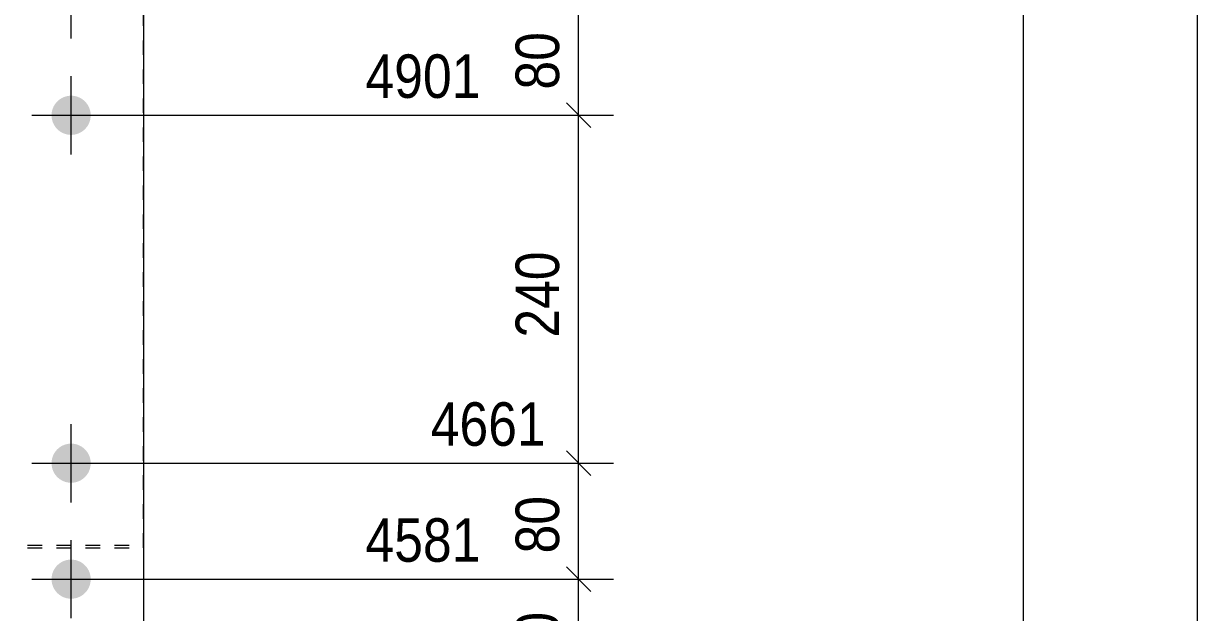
# Model space of a CAD drawing. Header units: millimetres. Extents: x 2 to 579, y 1 to 825.
# Drawn here: x 56.2 to 137.1, y 265 to 305.7 of the extents above; entities that cross this region are included whole.
import ezdxf

# ---------------------------------------------------------------- set-up
doc = ezdxf.new("R2010")
doc.units = ezdxf.units.MM
doc.linetypes.add('XKITLINE00', pattern=[0])
doc.linetypes.add('XKITLINE01', pattern=[4, 1, -1, 1, -1])
for name, color, linetype, lineweight in [('Bolt', 3, 'Continuous', 0), ('Dimensions', 7, 'Continuous', 0), ('Part', 2, 'Continuous', 0)]:
    doc.layers.add(name, color=color, linetype=linetype, lineweight=lineweight)
doc.styles.add('ARIAL', font='ARIAL.TTF')

# ---------------------------------------------------------------- blocks, each defined once
blk = doc.blocks.new('*A36')
at = {"layer": 'Bolt'}
for points in [[(58.1, 299.38), (58.102, 299.413), (58.104, 299.446), (58.107, 299.479), (58.11, 299.512), (58.115, 299.545), (58.12, 299.578), (58.126, 299.61), (58.133, 299.643), (58.14, 299.675), (58.149, 299.707), (58.158, 299.739), (58.168, 299.771), (58.179, 299.802), (58.19, 299.833), (58.203, 299.864), (58.216, 299.894), (58.23, 299.924), (58.244, 299.954), (58.259, 299.983), (58.275, 300.012), (58.292, 300.041), (58.309, 300.069), (58.328, 300.097), (58.346, 300.124), (58.366, 300.151), (58.386, 300.178), (58.406, 300.204), (58.428, 300.229), (58.45, 300.254), (58.472, 300.278), (58.495, 300.302), (58.519, 300.325), (58.543, 300.347), (58.568, 300.369), (58.594, 300.391), (58.619, 300.411), (58.646, 300.431), (58.673, 300.451), (58.7, 300.47), (58.728, 300.488), (58.756, 300.505), (58.785, 300.522), (58.814, 300.538), (58.843, 300.553), (58.873, 300.567), (58.903, 300.581), (58.933, 300.594), (58.964, 300.607), (58.995, 300.618), (59.027, 300.629), (59.058, 300.639), (59.09, 300.648), (59.122, 300.657), (59.154, 300.664), (59.187, 300.671), (59.219, 300.677), (59.252, 300.682), (59.285, 300.687), (59.318, 300.691), (59.351, 300.693), (59.384, 300.695), (59.417, 300.697), (59.45, 300.697), (59.483, 300.697), (59.516, 300.695), (59.549, 300.693), (59.582, 300.691), (59.615, 300.687), (59.648, 300.682), (59.681, 300.677), (59.713, 300.671), (59.746, 300.664), (59.778, 300.657), (59.81, 300.648), (59.842, 300.639), (59.873, 300.629), (59.905, 300.618), (59.936, 300.607), (59.967, 300.594), (59.997, 300.581), (60.027, 300.567), (60.057, 300.553), (60.086, 300.538), (60.115, 300.522), (60.144, 300.505), (60.172, 300.488), (60.2, 300.47), (60.227, 300.451), (60.254, 300.431), (60.281, 300.411), (60.306, 300.391), (60.332, 300.369), (60.357, 300.347), (60.381, 300.325), (60.405, 300.302), (60.428, 300.278), (60.45, 300.254), (60.472, 300.229), (60.494, 300.204), (60.514, 300.178), (60.534, 300.151), (60.554, 300.124), (60.572, 300.097), (60.591, 300.069), (60.608, 300.041), (60.625, 300.012), (60.641, 299.983), (60.656, 299.954), (60.67, 299.924), (60.684, 299.894), (60.697, 299.864), (60.71, 299.833), (60.721, 299.802), (60.732, 299.771), (60.742, 299.739), (60.751, 299.707), (60.76, 299.675), (60.767, 299.643), (60.774, 299.61), (60.78, 299.578), (60.785, 299.545), (60.79, 299.512), (60.793, 299.479), (60.796, 299.446), (60.798, 299.413), (60.8, 299.38), (60.8, 299.347), (60.8, 299.314), (60.798, 299.281), (60.796, 299.248), (60.793, 299.215), (60.79, 299.182), (60.785, 299.149), (60.78, 299.116), (60.774, 299.084), (60.767, 299.051), (60.76, 299.019), (60.751, 298.987), (60.742, 298.955), (60.732, 298.924), (60.721, 298.892), (60.71, 298.861), (60.697, 298.83), (60.684, 298.8), (60.67, 298.77), (60.656, 298.74), (60.641, 298.711), (60.625, 298.682), (60.608, 298.653), (60.591, 298.625), (60.572, 298.597), (60.554, 298.57), (60.534, 298.543), (60.514, 298.517), (60.494, 298.491), (60.472, 298.465), (60.45, 298.44), (60.428, 298.416), (60.405, 298.392), (60.381, 298.369), (60.357, 298.347), (60.332, 298.325), (60.306, 298.304), (60.281, 298.283), (60.254, 298.263), (60.227, 298.243), (60.2, 298.225), (60.172, 298.207), (60.144, 298.189), (60.115, 298.172), (60.086, 298.156), (60.057, 298.141), (60.027, 298.127), (59.997, 298.113), (59.967, 298.1), (59.936, 298.088), (59.905, 298.076), (59.873, 298.065), (59.842, 298.055), (59.81, 298.046), (59.778, 298.038), (59.746, 298.03), (59.713, 298.023), (59.681, 298.017), (59.648, 298.012), (59.615, 298.007), (59.582, 298.004), (59.549, 298.001), (59.516, 297.999), (59.483, 297.997), (59.45, 297.997), (59.417, 297.997), (59.384, 297.999), (59.351, 298.001), (59.318, 298.004), (59.285, 298.007), (59.252, 298.012), (59.219, 298.017), (59.187, 298.023), (59.154, 298.03), (59.122, 298.038), (59.09, 298.046), (59.058, 298.055), (59.027, 298.065), (58.995, 298.076), (58.964, 298.088), (58.933, 298.1), (58.903, 298.113), (58.873, 298.127), (58.843, 298.141), (58.814, 298.156), (58.785, 298.172), (58.756, 298.189), (58.728, 298.207), (58.7, 298.225), (58.673, 298.243), (58.646, 298.263), (58.619, 298.283), (58.594, 298.304), (58.568, 298.325), (58.543, 298.347), (58.519, 298.369), (58.495, 298.392), (58.472, 298.416), (58.45, 298.44), (58.428, 298.465), (58.406, 298.491), (58.386, 298.517), (58.366, 298.543), (58.346, 298.57), (58.328, 298.597), (58.309, 298.625), (58.292, 298.653), (58.275, 298.682), (58.259, 298.711), (58.244, 298.74), (58.23, 298.77), (58.216, 298.8), (58.203, 298.83), (58.19, 298.861), (58.179, 298.892), (58.168, 298.924), (58.158, 298.955), (58.149, 298.987), (58.14, 299.019), (58.133, 299.051), (58.126, 299.084), (58.12, 299.116), (58.115, 299.149), (58.11, 299.182), (58.107, 299.215), (58.104, 299.248), (58.102, 299.281), (58.1, 299.314), (58.1, 299.347)], [(58.1, 275.38), (58.102, 275.413), (58.104, 275.446), (58.107, 275.479), (58.11, 275.512), (58.115, 275.545), (58.12, 275.578), (58.126, 275.61), (58.133, 275.643), (58.14, 275.675), (58.149, 275.707), (58.158, 275.739), (58.168, 275.771), (58.179, 275.802), (58.19, 275.833), (58.203, 275.864), (58.216, 275.894), (58.23, 275.924), (58.244, 275.954), (58.259, 275.983), (58.275, 276.012), (58.292, 276.041), (58.309, 276.069), (58.328, 276.097), (58.346, 276.124), (58.366, 276.151), (58.386, 276.178), (58.406, 276.204), (58.428, 276.229), (58.45, 276.254), (58.472, 276.278), (58.495, 276.302), (58.519, 276.325), (58.543, 276.347), (58.568, 276.369), (58.594, 276.391), (58.619, 276.411), (58.646, 276.431), (58.673, 276.451), (58.7, 276.47), (58.728, 276.488), (58.756, 276.505), (58.785, 276.522), (58.814, 276.538), (58.843, 276.553), (58.873, 276.567), (58.903, 276.581), (58.933, 276.594), (58.964, 276.607), (58.995, 276.618), (59.027, 276.629), (59.058, 276.639), (59.09, 276.648), (59.122, 276.657), (59.154, 276.664), (59.187, 276.671), (59.219, 276.677), (59.252, 276.682), (59.285, 276.687), (59.318, 276.691), (59.351, 276.693), (59.384, 276.695), (59.417, 276.697), (59.45, 276.697), (59.483, 276.697), (59.516, 276.695), (59.549, 276.693), (59.582, 276.691), (59.615, 276.687), (59.648, 276.682), (59.681, 276.677), (59.713, 276.671), (59.746, 276.664), (59.778, 276.657), (59.81, 276.648), (59.842, 276.639), (59.873, 276.629), (59.905, 276.618), (59.936, 276.607), (59.967, 276.594), (59.997, 276.581), (60.027, 276.567), (60.057, 276.553), (60.086, 276.538), (60.115, 276.522), (60.144, 276.505), (60.172, 276.488), (60.2, 276.47), (60.227, 276.451), (60.254, 276.431), (60.281, 276.411), (60.306, 276.391), (60.332, 276.369), (60.357, 276.347), (60.381, 276.325), (60.405, 276.302), (60.428, 276.278), (60.45, 276.254), (60.472, 276.229), (60.494, 276.204), (60.514, 276.178), (60.534, 276.151), (60.554, 276.124), (60.572, 276.097), (60.591, 276.069), (60.608, 276.041), (60.625, 276.012), (60.641, 275.983), (60.656, 275.954), (60.67, 275.924), (60.684, 275.894), (60.697, 275.864), (60.71, 275.833), (60.721, 275.802), (60.732, 275.771), (60.742, 275.739), (60.751, 275.707), (60.76, 275.675), (60.767, 275.643), (60.774, 275.61), (60.78, 275.578), (60.785, 275.545), (60.79, 275.512), (60.793, 275.479), (60.796, 275.446), (60.798, 275.413), (60.8, 275.38), (60.8, 275.347), (60.8, 275.314), (60.798, 275.281), (60.796, 275.248), (60.793, 275.215), (60.79, 275.182), (60.785, 275.149), (60.78, 275.116), (60.774, 275.084), (60.767, 275.051), (60.76, 275.019), (60.751, 274.987), (60.742, 274.955), (60.732, 274.924), (60.721, 274.892), (60.71, 274.861), (60.697, 274.83), (60.684, 274.8), (60.67, 274.77), (60.656, 274.74), (60.641, 274.711), (60.625, 274.682), (60.608, 274.653), (60.591, 274.625), (60.572, 274.597), (60.554, 274.57), (60.534, 274.543), (60.514, 274.517), (60.494, 274.491), (60.472, 274.465), (60.45, 274.44), (60.428, 274.416), (60.405, 274.392), (60.381, 274.369), (60.357, 274.347), (60.332, 274.325), (60.306, 274.304), (60.281, 274.283), (60.254, 274.263), (60.227, 274.243), (60.2, 274.225), (60.172, 274.207), (60.144, 274.189), (60.115, 274.172), (60.086, 274.156), (60.057, 274.141), (60.027, 274.127), (59.997, 274.113), (59.967, 274.1), (59.936, 274.088), (59.905, 274.076), (59.873, 274.065), (59.842, 274.055), (59.81, 274.046), (59.778, 274.038), (59.746, 274.03), (59.713, 274.023), (59.681, 274.017), (59.648, 274.012), (59.615, 274.007), (59.582, 274.004), (59.549, 274.001), (59.516, 273.999), (59.483, 273.997), (59.45, 273.997), (59.417, 273.997), (59.384, 273.999), (59.351, 274.001), (59.318, 274.004), (59.285, 274.007), (59.252, 274.012), (59.219, 274.017), (59.187, 274.023), (59.154, 274.03), (59.122, 274.038), (59.09, 274.046), (59.058, 274.055), (59.027, 274.065), (58.995, 274.076), (58.964, 274.088), (58.933, 274.1), (58.903, 274.113), (58.873, 274.127), (58.843, 274.141), (58.814, 274.156), (58.785, 274.172), (58.756, 274.189), (58.728, 274.207), (58.7, 274.225), (58.673, 274.243), (58.646, 274.263), (58.619, 274.283), (58.594, 274.304), (58.568, 274.325), (58.543, 274.347), (58.519, 274.369), (58.495, 274.392), (58.472, 274.416), (58.45, 274.44), (58.428, 274.465), (58.406, 274.491), (58.386, 274.517), (58.366, 274.543), (58.346, 274.57), (58.328, 274.597), (58.309, 274.625), (58.292, 274.653), (58.275, 274.682), (58.259, 274.711), (58.244, 274.74), (58.23, 274.77), (58.216, 274.8), (58.203, 274.83), (58.19, 274.861), (58.179, 274.892), (58.168, 274.924), (58.158, 274.955), (58.149, 274.987), (58.14, 275.019), (58.133, 275.051), (58.126, 275.084), (58.12, 275.116), (58.115, 275.149), (58.11, 275.182), (58.107, 275.215), (58.104, 275.248), (58.102, 275.281), (58.1, 275.314), (58.1, 275.347)], [(58.1, 267.38), (58.102, 267.413), (58.104, 267.446), (58.107, 267.479), (58.11, 267.512), (58.115, 267.545), (58.12, 267.578), (58.126, 267.61), (58.133, 267.643), (58.14, 267.675), (58.149, 267.707), (58.158, 267.739), (58.168, 267.771), (58.179, 267.802), (58.19, 267.833), (58.203, 267.864), (58.216, 267.894), (58.23, 267.924), (58.244, 267.954), (58.259, 267.983), (58.275, 268.012), (58.292, 268.041), (58.309, 268.069), (58.328, 268.097), (58.346, 268.124), (58.366, 268.151), (58.386, 268.178), (58.406, 268.204), (58.428, 268.229), (58.45, 268.254), (58.472, 268.278), (58.495, 268.302), (58.519, 268.325), (58.543, 268.347), (58.568, 268.369), (58.594, 268.391), (58.619, 268.411), (58.646, 268.431), (58.673, 268.451), (58.7, 268.47), (58.728, 268.488), (58.756, 268.505), (58.785, 268.522), (58.814, 268.538), (58.843, 268.553), (58.873, 268.567), (58.903, 268.581), (58.933, 268.594), (58.964, 268.607), (58.995, 268.618), (59.027, 268.629), (59.058, 268.639), (59.09, 268.648), (59.122, 268.657), (59.154, 268.664), (59.187, 268.671), (59.219, 268.677), (59.252, 268.682), (59.285, 268.687), (59.318, 268.691), (59.351, 268.693), (59.384, 268.695), (59.417, 268.697), (59.45, 268.697), (59.483, 268.697), (59.516, 268.695), (59.549, 268.693), (59.582, 268.691), (59.615, 268.687), (59.648, 268.682), (59.681, 268.677), (59.713, 268.671), (59.746, 268.664), (59.778, 268.657), (59.81, 268.648), (59.842, 268.639), (59.873, 268.629), (59.905, 268.618), (59.936, 268.607), (59.967, 268.594), (59.997, 268.581), (60.027, 268.567), (60.057, 268.553), (60.086, 268.538), (60.115, 268.522), (60.144, 268.505), (60.172, 268.488), (60.2, 268.47), (60.227, 268.451), (60.254, 268.431), (60.281, 268.411), (60.306, 268.391), (60.332, 268.369), (60.357, 268.347), (60.381, 268.325), (60.405, 268.302), (60.428, 268.278), (60.45, 268.254), (60.472, 268.229), (60.494, 268.204), (60.514, 268.178), (60.534, 268.151), (60.554, 268.124), (60.572, 268.097), (60.591, 268.069), (60.608, 268.041), (60.625, 268.012), (60.641, 267.983), (60.656, 267.954), (60.67, 267.924), (60.684, 267.894), (60.697, 267.864), (60.71, 267.833), (60.721, 267.802), (60.732, 267.771), (60.742, 267.739), (60.751, 267.707), (60.76, 267.675), (60.767, 267.643), (60.774, 267.61), (60.78, 267.578), (60.785, 267.545), (60.79, 267.512), (60.793, 267.479), (60.796, 267.446), (60.798, 267.413), (60.8, 267.38), (60.8, 267.347), (60.8, 267.314), (60.798, 267.281), (60.796, 267.248), (60.793, 267.215), (60.79, 267.182), (60.785, 267.149), (60.78, 267.116), (60.774, 267.084), (60.767, 267.051), (60.76, 267.019), (60.751, 266.987), (60.742, 266.955), (60.732, 266.924), (60.721, 266.892), (60.71, 266.861), (60.697, 266.83), (60.684, 266.8), (60.67, 266.77), (60.656, 266.74), (60.641, 266.711), (60.625, 266.682), (60.608, 266.653), (60.591, 266.625), (60.572, 266.597), (60.554, 266.57), (60.534, 266.543), (60.514, 266.517), (60.494, 266.491), (60.472, 266.465), (60.45, 266.44), (60.428, 266.416), (60.405, 266.392), (60.381, 266.369), (60.357, 266.347), (60.332, 266.325), (60.306, 266.304), (60.281, 266.283), (60.254, 266.263), (60.227, 266.243), (60.2, 266.225), (60.172, 266.207), (60.144, 266.189), (60.115, 266.172), (60.086, 266.156), (60.057, 266.141), (60.027, 266.127), (59.997, 266.113), (59.967, 266.1), (59.936, 266.088), (59.905, 266.076), (59.873, 266.065), (59.842, 266.055), (59.81, 266.046), (59.778, 266.038), (59.746, 266.03), (59.713, 266.023), (59.681, 266.017), (59.648, 266.012), (59.615, 266.007), (59.582, 266.004), (59.549, 266.001), (59.516, 265.999), (59.483, 265.997), (59.45, 265.997), (59.417, 265.997), (59.384, 265.999), (59.351, 266.001), (59.318, 266.004), (59.285, 266.007), (59.252, 266.012), (59.219, 266.017), (59.187, 266.023), (59.154, 266.03), (59.122, 266.038), (59.09, 266.046), (59.058, 266.055), (59.027, 266.065), (58.995, 266.076), (58.964, 266.088), (58.933, 266.1), (58.903, 266.113), (58.873, 266.127), (58.843, 266.141), (58.814, 266.156), (58.785, 266.172), (58.756, 266.189), (58.728, 266.207), (58.7, 266.225), (58.673, 266.243), (58.646, 266.263), (58.619, 266.283), (58.594, 266.304), (58.568, 266.325), (58.543, 266.347), (58.519, 266.369), (58.495, 266.392), (58.472, 266.416), (58.45, 266.44), (58.428, 266.465), (58.406, 266.491), (58.386, 266.517), (58.366, 266.543), (58.346, 266.57), (58.328, 266.597), (58.309, 266.625), (58.292, 266.653), (58.275, 266.682), (58.259, 266.711), (58.244, 266.74), (58.23, 266.77), (58.216, 266.8), (58.203, 266.83), (58.19, 266.861), (58.179, 266.892), (58.168, 266.924), (58.158, 266.955), (58.149, 266.987), (58.14, 267.019), (58.133, 267.051), (58.126, 267.084), (58.12, 267.116), (58.115, 267.149), (58.11, 267.182), (58.107, 267.215), (58.104, 267.248), (58.102, 267.281), (58.1, 267.314), (58.1, 267.347)]]:
    blk.add_hatch(color=3, dxfattribs=at).paths.add_polyline_path(points, flags=17)
at = {"layer": 'Bolt', "color": 3, "linetype": 'XKITLINE00', "lineweight": 0}
for p, q in [((59.45, 304.647), (59.45, 310.047)), ((59.45, 296.647), (59.45, 302.047)), ((56.75, 299.347), (62.15, 299.347)), ((59.45, 272.647), (59.45, 278.047)), ((56.75, 275.347), (62.15, 275.347)), ((59.45, 264.647), (59.45, 270.047)), ((56.75, 267.347), (62.15, 267.347))]:
    blk.add_line(p, q, dxfattribs=at)
blk = doc.blocks.new('*A46')
at = {"layer": 'Part', "color": 2, "linetype": 'XKITLINE00', "lineweight": 0}
blk.add_line((64.45, 704.639), (64.45, 164.899), dxfattribs=at)
blk = doc.blocks.new('*A59')
at = {"layer": 'Part', "color": 7, "linetype": 'XKITLINE01', "lineweight": 0}
for p, q in [((64.45, 269.515), (64.45, 641.046)), ((44.45, 269.691), (64.45, 269.691)), ((44.45, 269.515), (64.45, 269.515))]:
    blk.add_line(p, q, dxfattribs=at)
blk = doc.blocks.new('*A96')
at = {"layer": 'Dimensions', "color": 7, "linetype": 'XKITLINE00', "lineweight": 0}
blk.add_line((125.127, 68.065), (125.127, 716.926), dxfattribs=at)
blk = doc.blocks.new('*A127')
at = {"layer": 'Dimensions', "color": 7, "linetype": 'XKITLINE00', "lineweight": 0}
blk.add_line((137.127, 70.065), (137.127, 698.405), dxfattribs=at)
blk = doc.blocks.new('*A168')
at = {"layer": 'Dimensions', "color": 7, "linetype": 'XKITLINE00', "lineweight": 0}
for p, q in [((93.601, 268.196), (95.299, 266.499)), ((60.45, 267.347), (96.85, 267.347)), ((94.45, 259.347), (94.45, 267.347)), ((93.601, 260.196), (95.299, 258.499)), ((60.45, 259.347), (96.85, 259.347))]:
    blk.add_line(p, q, dxfattribs=at)
at = {"layer": 'Dimensions', "color": 3}
for p in [(94.45, 267.347), (94.45, 259.347)]:
    blk.add_point(p, dxfattribs=at)
at = {"layer": 'Dimensions', "color": 3, "style": 'ARIAL', "width": 0.85}
blk.add_text('4581', height=3, dxfattribs=at).set_placement((79.75, 268.547))
blk.add_text('80', height=3, rotation=90.00021, dxfattribs=at).set_placement((93.1, 261.122))
blk = doc.blocks.new('*A169')
at = {"layer": 'Dimensions', "color": 7, "linetype": 'XKITLINE00', "lineweight": 0}
for p, q in [((93.601, 276.196), (95.299, 274.499)), ((60.45, 275.347), (96.85, 275.347)), ((94.45, 267.347), (94.45, 275.347)), ((93.601, 268.196), (95.299, 266.499)), ((60.45, 267.347), (96.85, 267.347))]:
    blk.add_line(p, q, dxfattribs=at)
at = {"layer": 'Dimensions', "color": 3}
for p in [(94.45, 275.347), (94.45, 267.347)]:
    blk.add_point(p, dxfattribs=at)
at = {"layer": 'Dimensions', "color": 3, "style": 'ARIAL', "width": 0.85}
blk.add_text('4661', height=3, dxfattribs=at).set_placement((84.25, 276.547))
blk.add_text('80', height=3, rotation=90.00021, dxfattribs=at).set_placement((93.1, 269.122))
blk = doc.blocks.new('*A170')
at = {"layer": 'Dimensions', "color": 7, "linetype": 'XKITLINE00', "lineweight": 0}
for p, q in [((93.601, 300.196), (95.299, 298.499)), ((60.45, 299.347), (96.85, 299.347)), ((94.45, 275.347), (94.45, 299.347)), ((93.601, 276.196), (95.299, 274.499)), ((60.45, 275.347), (96.85, 275.347))]:
    blk.add_line(p, q, dxfattribs=at)
at = {"layer": 'Dimensions', "color": 3}
for p in [(94.45, 299.347), (94.45, 275.347)]:
    blk.add_point(p, dxfattribs=at)
at = {"layer": 'Dimensions', "color": 3, "style": 'ARIAL', "width": 0.85}
blk.add_text('4901', height=3, dxfattribs=at).set_placement((79.75, 300.547))
blk.add_text('240', height=3, rotation=90.00021, dxfattribs=at).set_placement((93.1, 284.009))
blk = doc.blocks.new('*A171')
at = {"layer": 'Dimensions', "color": 7, "linetype": 'XKITLINE00', "lineweight": 0}
for p, q in [((93.601, 308.196), (95.299, 306.499)), ((60.45, 307.347), (96.85, 307.347)), ((94.45, 299.347), (94.45, 307.347)), ((93.601, 300.196), (95.299, 298.499)), ((60.45, 299.347), (96.85, 299.347))]:
    blk.add_line(p, q, dxfattribs=at)
at = {"layer": 'Dimensions', "color": 3}
for p in [(94.45, 307.347), (94.45, 299.347)]:
    blk.add_point(p, dxfattribs=at)
at = {"layer": 'Dimensions', "color": 3, "style": 'ARIAL', "width": 0.85}
blk.add_text('4981', height=3, dxfattribs=at).set_placement((79.75, 308.547))
blk.add_text('80', height=3, rotation=90.00021, dxfattribs=at).set_placement((93.1, 301.122))

msp = doc.modelspace()

# ---------------------------------------------------------------- block references
at = {"lineweight": 0}
for name in ['*A96', '*A127', '*A59', '*A36', '*A171', '*A170', '*A169', '*A168']:
    msp.add_blockref(name, (0, 0), dxfattribs=at)
at = {"layer": 'Part', "lineweight": 0}
msp.add_blockref('*A46', (0, 0), dxfattribs=at)

doc.saveas('drawing.dxf')
